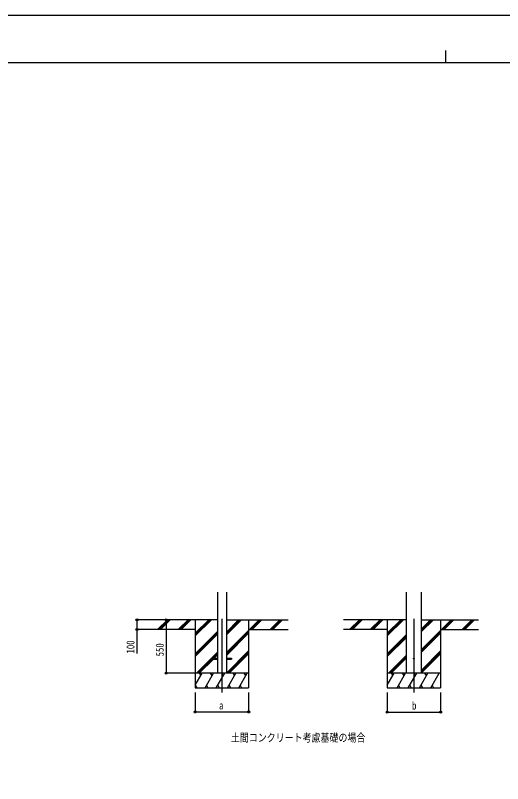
# Model space of a CAD drawing. Units: millimetres, scale not verified. Extents: x -10512 to 10512, y -7425 to 7425.
# Drawn here: x -4442 to 577, y -490 to 7425 of the extents above; entities that cross this region are included whole.
import ezdxf
from ezdxf.enums import TextEntityAlignment as Align

# ---------------------------------------------------------------- set-up
doc = ezdxf.new("R2010")
doc.units = ezdxf.units.MM
doc.header["$LTSCALE"] = 40
for name, color, linetype in [('0-2_USER1', 3, 'Continuous'), ('0-4_YKK_12', 2, 'Continuous'), ('0-5_YKK_13', 4, 'Continuous'), ('0-6_YKK_A1', 4, 'Continuous'), ('0-7_YKK_D', 6, 'Continuous'), ('0-8_YKK_ZWAK', 7, 'Continuous')]:
    doc.layers.add(name, color=color, linetype=linetype)
doc.styles.add('ＭＳ ゴシック', font='')
doc.styles.get('ＭＳ ゴシック').set_extended_font_data('MS Gothic')

msp = doc.modelspace()

# ---------------------------------------------------------------- linework, layer by layer
at = {"layer": '0-4_YKK_12'}
for p, q in [((-2314.04, 1207.69), (-2314.04, 448.48)), ((-336.76, 1207.69), (-336.76, 448.48))]:
    msp.add_line(p, q, dxfattribs=at)
at = {"layer": '0-5_YKK_13'}
for p, q in [((-2414.04, 802.98), (-2414.04, 793.98)), ((-2414.04, 802.98), (-2359.24, 802.98)), ((-2414.04, 793.98), (-2359.24, 793.98)), ((-2268.84, 802.98), (-2214.04, 802.98)), ((-2268.84, 793.98), (-2214.04, 793.98)), ((-2214.04, 802.98), (-2214.04, 793.98))]:
    msp.add_line(p, q, dxfattribs=at)
msp.add_circle((-336.76, 798.48), 5, dxfattribs=at)
at = {"layer": '0-6_YKK_A1'}
for p, q in [((-2359.24, 1483.83), (-2359.24, 648.48)), ((-2268.84, 1483.83), (-2268.84, 648.48)), ((-414.51, 648.48), (-414.51, 1483.83)), ((-259.01, 648.48), (-259.01, 1483.83)), ((-2359.24, 1198.48), (-3039.99, 1198.48)), ((-2973.3, 1099.88), (-2874.71, 1198.48)), ((-2960.57, 1098.48), (-2860.56, 1198.48)), ((-2946.42, 1098.48), (-2846.42, 1198.48)), ((-2761.17, 1099.88), (-2662.57, 1198.48)), ((-2748.43, 1098.48), (-2648.43, 1198.48)), ((-2734.29, 1098.48), (-2634.29, 1198.48)), ((-2589.04, 1198.48), (-2589.04, 498.48)), ((-2589.04, 1031.6), (-2422.16, 1198.48)), ((-2589.04, 1045.74), (-2436.3, 1198.48)), ((-2589.04, 1059.88), (-2450.44, 1198.48)), ((-2268.84, 1043.43), (-2113.79, 1198.48)), ((-2268.84, 1057.57), (-2127.93, 1198.48)), ((-2268.84, 1071.71), (-2142.07, 1198.48)), ((-2268.84, 1198.48), (-1630.83, 1198.48)), ((-2039.04, 1198.48), (-2039.04, 498.48)), ((-2029.94, 1098.48), (-1929.94, 1198.48)), ((-2015.8, 1098.48), (-1915.8, 1198.48)), ((-2001.66, 1098.48), (-1901.66, 1198.48)), ((-1817.81, 1098.48), (-1717.81, 1198.48)), ((-1803.67, 1098.48), (-1703.67, 1198.48)), ((-1789.53, 1098.48), (-1689.53, 1198.48)), ((-414.51, 1198.48), (-1062.72, 1198.48)), ((-996.03, 1099.88), (-897.43, 1198.48)), ((-983.29, 1098.48), (-883.29, 1198.48)), ((-969.15, 1098.48), (-869.15, 1198.48)), ((-783.9, 1099.88), (-685.3, 1198.48)), ((-771.16, 1098.48), (-671.16, 1198.48)), ((-757.02, 1098.48), (-657.01, 1198.48)), ((-611.76, 1198.48), (-611.76, 498.48)), ((-611.76, 1031.6), (-444.88, 1198.48)), ((-611.76, 1045.74), (-459.02, 1198.48)), ((-611.76, 1059.88), (-473.17, 1198.48)), ((-259.01, 1075.98), (-136.51, 1198.48)), ((-259.01, 1090.12), (-150.66, 1198.48)), ((-259.01, 1104.26), (-164.8, 1198.48)), ((-259.01, 1198.48), (328.85, 1198.48)), ((-61.76, 1198.48), (-61.76, 498.48)), ((-52.67, 1098.48), (47.33, 1198.48)), ((-38.53, 1098.48), (61.48, 1198.48)), ((-24.38, 1098.48), (75.62, 1198.48)), ((159.46, 1098.48), (259.47, 1198.48)), ((173.61, 1098.48), (273.61, 1198.48)), ((187.75, 1098.48), (287.75, 1198.48)), ((-2589.04, 1098.48), (-3039.99, 1098.48)), ((-2589.04, 847.75), (-2359.24, 1077.55)), ((-2589.04, 833.61), (-2359.24, 1063.41)), ((-2589.04, 819.47), (-2359.24, 1049.26)), ((-2268.84, 859.58), (-2039.04, 1089.38)), ((-2268.84, 845.44), (-2039.04, 1075.24)), ((-2268.84, 831.3), (-2039.04, 1061.1)), ((-2039.04, 1098.48), (-1630.83, 1098.48)), ((-611.76, 1098.48), (-1062.72, 1098.48)), ((-611.76, 847.75), (-414.51, 1045)), ((-611.76, 833.61), (-414.51, 1030.86)), ((-259.01, 892.13), (-61.76, 1089.38)), ((-259.01, 877.99), (-61.76, 1075.24)), ((-259.01, 863.85), (-61.76, 1061.1)), ((-61.76, 1098.48), (328.85, 1098.48)), ((-611.76, 819.47), (-414.51, 1016.71)), ((-2267.82, 648.48), (-2039.04, 877.25)), ((-259.01, 680), (-61.76, 877.25)), ((-2576.18, 648.48), (-2359.24, 865.42)), ((-2562.04, 648.48), (-2414.04, 796.48)), ((-2547.9, 648.48), (-2402.4, 793.98)), ((-2407.54, 802.98), (-2359.24, 851.27)), ((-2393.4, 802.98), (-2359.24, 837.13)), ((-2253.67, 648.48), (-2039.04, 863.11)), ((-2239.53, 648.48), (-2039.04, 848.97)), ((-598.91, 648.48), (-414.51, 832.87)), ((-584.76, 648.48), (-414.51, 818.72)), ((-570.62, 648.48), (-414.51, 804.58)), ((-259.01, 665.86), (-61.76, 863.11)), ((-259.01, 651.72), (-61.76, 848.97)), ((-2039.04, 648.48), (-2589.04, 648.48)), ((-2589.04, 523.03), (-2516.61, 648.48)), ((-2531.61, 622.49), (-2546.61, 648.48)), ((-2487.74, 498.48), (-2401.14, 648.48)), ((-2416.14, 622.5), (-2431.14, 648.48)), ((-2372.27, 498.48), (-2285.67, 648.48)), ((-2300.67, 622.49), (-2315.67, 648.48)), ((-2256.8, 498.48), (-2170.2, 648.48)), ((-2185.2, 622.49), (-2200.2, 648.48)), ((-2141.33, 498.48), (-2054.73, 648.48)), ((-2069.73, 622.5), (-2084.73, 648.48)), ((-61.76, 648.48), (-611.76, 648.48)), ((-611.76, 523.03), (-539.34, 648.48)), ((-554.34, 622.49), (-569.34, 648.48)), ((-510.47, 498.48), (-423.87, 648.48)), ((-438.87, 622.5), (-453.87, 648.48)), ((-395, 498.48), (-308.4, 648.48)), ((-323.4, 622.49), (-338.4, 648.48)), ((-279.53, 498.48), (-192.93, 648.48)), ((-207.93, 622.49), (-222.93, 648.48)), ((-164.06, 498.48), (-77.46, 648.48)), ((-107.46, 648.48), (-107.46, 648.48)), ((-2589.04, 498.48), (-2039.04, 498.48)), ((-2588.21, 524.46), (-2573.22, 498.48)), ((-2472.74, 524.46), (-2457.75, 498.48)), ((-2357.27, 524.46), (-2342.28, 498.48)), ((-2241.8, 524.46), (-2226.8, 498.48)), ((-2126.33, 524.46), (-2111.34, 498.48)), ((-611.76, 498.48), (-61.76, 498.48)), ((-495.47, 524.46), (-480.47, 498.48)), ((-380, 524.46), (-365, 498.48)), ((-264.53, 524.46), (-249.53, 498.48)), ((-149.06, 524.46), (-134.06, 498.48))]:
    msp.add_line(p, q, dxfattribs=at)
at = {"layer": '0-7_YKK_D'}
for p, q in [((-2973.38, 1198.48), (-3190.04, 1198.48)), ((-2814.1, 1198.48), (-2889.04, 1198.48)), ((-2888.04, 1198.48), (-2888.04, 648.48)), ((-2973.38, 1098.48), (-3190.04, 1098.48)), ((-2589.04, 648.48), (-2889.04, 648.48)), ((-2589.04, 448.48), (-2589.04, 247.48)), ((-2039.04, 448.48), (-2039.04, 247.48)), ((-611.76, 448.48), (-611.76, 246.48)), ((-61.76, 448.48), (-61.76, 246.48)), ((-2589.04, 248.48), (-2039.04, 248.48)), ((-611.76, 247.48), (-61.76, 247.48))]:
    msp.add_line(p, q, dxfattribs=at)
msp.add_lwpolyline([(-3189.04, 1198.48), (-3189.04, 1098.48), (-3189.04, 849.98)], dxfattribs=at)
for centre in [(-3189.04, 1198.48), (-2888.04, 1198.48), (-3189.04, 1098.48), (-2888.04, 648.48), (-2589.04, 248.48), (-2039.04, 248.48), (-611.76, 247.48), (-61.76, 247.48)]:
    msp.add_circle(centre, 10.62, dxfattribs=at)
at = {"layer": '0-8_YKK_ZWAK'}
for p, q in [((-12.45, 7062.5), (-12.45, 6937.5)), ((9737.55, 6937.5), (-9762.45, 6937.5))]:
    msp.add_line(p, q, dxfattribs=at)
msp.add_lwpolyline([(-10512.5, -7425), (10512.5, -7425), (10512.5, 7425), (-10512.5, 7425)], close=True, dxfattribs=at)

# ---------------------------------------------------------------- texts
at = {"layer": '0-2_USER1', "style": 'ＭＳ ゴシック', "width": 0.8}
msp.add_text('土間コンクリート考慮基礎の場合', height=82.48, dxfattribs=at).set_placement((-2222.5, -82.5), align=Align.BOTTOM_LEFT)
at = {"layer": '0-7_YKK_D', "style": 'ＭＳ ゴシック', "width": 0.8}
for s, p in [('100', (-3190.04, 850.98)), ('550', (-2889.04, 821.48))]:
    msp.add_text(s, height=82.48, rotation=90, dxfattribs=at).set_placement(p, align=Align.BOTTOM_LEFT)
for s, p in [('a', (-2344.04, 249.48)), ('b', (-356.14, 248.48))]:
    msp.add_text(s, height=82.48, dxfattribs=at).set_placement(p, align=Align.BOTTOM_LEFT)

doc.saveas('drawing.dxf')
